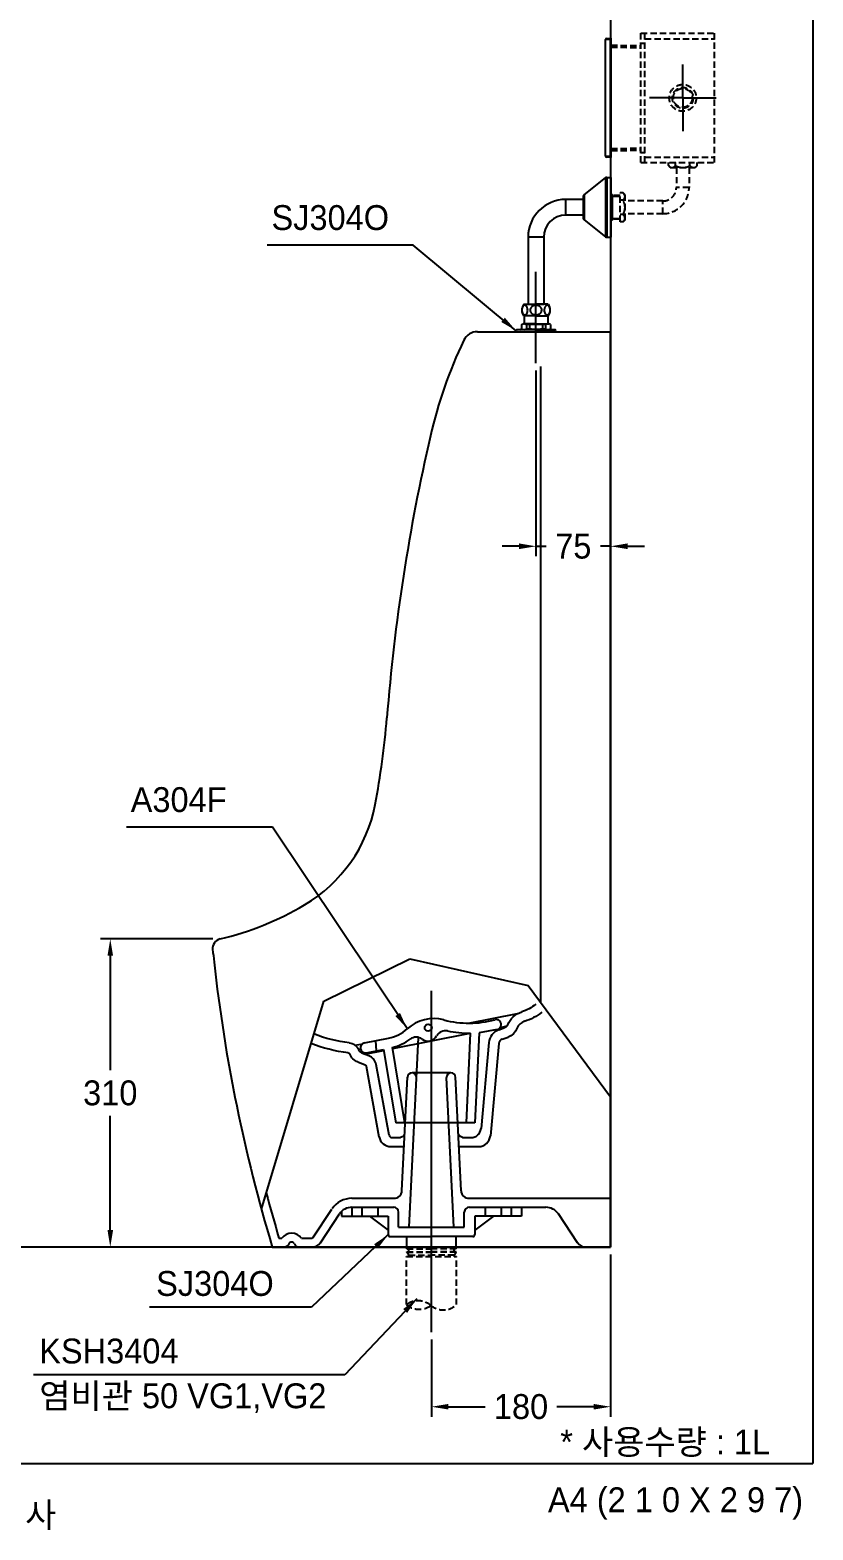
# Model space of a CAD drawing. Header units: millimetres. Extents: x 0 to 3700, y -67 to 2530.
# Drawn here: x 2913 to 3700, y -67 to 1441 of the extents above; entities that cross this region are included whole.
import ezdxf
from ezdxf.enums import TextEntityAlignment as Align
from ezdxf.lldxf.tags import DXFTag

# ---------------------------------------------------------------- set-up
doc = ezdxf.new("R2010")
doc.units = ezdxf.units.MM
doc.linetypes.add('DASHED2', pattern=[9.525, 6.35, -3.175])
for name, color, linetype in [('TEXT', 7, 'Continuous'), ('내부선 및 부속', 4, 'Continuous'), ('도각라인', 255, 'Continuous'), ('외형선', 3, 'Continuous'), ('점선', 6, 'DASHED2'), ('중심선', 1, 'DASHED'), ('치수선', 7, 'Continuous')]:
    doc.layers.add(name, color=color, linetype=linetype)
doc.styles.add('____', font='')
doc.styles.add('타이틀', font='H2GTRM.TTF', dxfattribs={"height": 25})
doc.styles.get('____').set_extended_font_data('굴림')
tags = doc.linetypes.add('DASHDOT', pattern=[70, 31, -13, 13, -13]).pattern_tags.tags
tags[10:11] = [DXFTag(74, 4), DXFTag(75, 0), DXFTag(340, '0'), DXFTag(46, 0.0), DXFTag(50, 0.0), DXFTag(44, 0.0), DXFTag(45, 0.0)]
tags[8:9] = [DXFTag(74, 4), DXFTag(75, 0), DXFTag(340, '0'), DXFTag(46, 0.0), DXFTag(50, 0.0), DXFTag(44, 0.0), DXFTag(45, 0.0)]
tags[6:7] = [DXFTag(74, 4), DXFTag(75, 0), DXFTag(340, '0'), DXFTag(46, 0.0), DXFTag(50, 0.0), DXFTag(44, 0.0), DXFTag(45, 0.0)]
tags[4:5] = [DXFTag(74, 4), DXFTag(75, 0), DXFTag(340, '0'), DXFTag(46, 0.0), DXFTag(50, 0.0), DXFTag(44, 0.0), DXFTag(45, 0.0)]
tags = doc.linetypes.add('DASHED', pattern=[25.72, 12.86, -12.86]).pattern_tags.tags
tags[6:7] = [DXFTag(74, 4), DXFTag(75, 0), DXFTag(340, '0'), DXFTag(46, 0.0), DXFTag(50, 0.0), DXFTag(44, 0.0), DXFTag(45, 0.0)]
tags[4:5] = [DXFTag(74, 4), DXFTag(75, 0), DXFTag(340, '0'), DXFTag(46, 0.0), DXFTag(50, 0.0), DXFTag(44, 0.0), DXFTag(45, 0.0)]
doc.dimstyles.new('MSADIM', dxfattribs={"dimtxt": 33, "dimasz": 17, "dimexe": 10, "dimexo": 7.5, "dimgap": 10, "dimtad": 0, "dimtih": 1, "dimtoh": 1, "dimdec": 0, "dimzin": 1, "dimdsep": 46, "dimtxsty": '____', "dimcen": 11.25, "dimadec": 0, "dimazin": 0, "dimtfac": 1, "dimtdec": 0, "dimtix": 1, "dimtmove": 0, "dimatfit": 3, "dimfxl": 0, "dimtolj": 1, "dimtzin": 1, "dimarcsym": 0})

# ---------------------------------------------------------------- blocks, each defined once
blk = doc.blocks.new('*D17')
at = {"layer": '치수선', "color": 0, "linetype": 'Continuous', "lineweight": -2}
for p, q in [((3096.8, 527.2), (2983.8, 527.2)), ((2993.8, 510.2), (2993.8, 395.2)), ((2993.8, 234.5), (2993.8, 349.5)), ((3149.1, 217.5), (2983.8, 217.5))]:
    blk.add_line(p, q, dxfattribs=at)
at = {"layer": '치수선', "color": 0, "linetype": 'Continuous'}
for points in [[(2991, 510.2), (2996.6, 510.2), (2993.8, 527.2)], [(2991, 234.5), (2996.6, 234.5), (2993.8, 217.5)]]:
    blk.add_solid(points, dxfattribs=at)
at = {"layer": '치수선', "color": 0, "linetype": 'Continuous', "insert": (2993.8, 372.3), "char_height": 25, "attachment_point": 5, "style": '____'}
blk.add_mtext('\\A1;310', dxfattribs=at)
blk = doc.blocks.new('*D18')
at = {"layer": '치수선', "color": 0, "linetype": 'Continuous', "lineweight": -2}
for p, q in [((3496.6, 210), (3496.6, 47)), ((3316.6, 124.6), (3316.6, 47)), ((3333.6, 57), (3370.7, 57)), ((3479.6, 57), (3442.5, 57))]:
    blk.add_line(p, q, dxfattribs=at)
at = {"layer": '치수선', "color": 0, "linetype": 'Continuous'}
for points in [[(3333.6, 59.8), (3333.6, 54.2), (3316.6, 57)], [(3479.6, 59.8), (3479.6, 54.2), (3496.6, 57)]]:
    blk.add_solid(points, dxfattribs=at)
at = {"layer": '치수선', "color": 0, "linetype": 'Continuous', "insert": (3406.6, 57), "char_height": 25, "attachment_point": 5, "style": '____'}
blk.add_mtext('\\A1;180', dxfattribs=at)
blk = doc.blocks.new('*D12')
at = {"layer": '치수선', "color": 0, "linetype": 'Continuous', "lineweight": -2}
for p, q in [((3421.6, 1098.4), (3421.6, 911.8)), ((3496.6, 1060.4), (3496.6, 911.8)), ((3404.6, 921.8), (3387.6, 921.8)), ((3421.6, 921.8), (3431.8, 921.8)), ((3496.6, 921.8), (3486.5, 921.8)), ((3513.6, 921.8), (3530.6, 921.8))]:
    blk.add_line(p, q, dxfattribs=at)
at = {"layer": '치수선', "color": 0, "linetype": 'Continuous'}
for points in [[(3404.6, 924.7), (3404.6, 919), (3421.6, 921.8)], [(3513.6, 924.7), (3513.6, 919), (3496.6, 921.8)]]:
    blk.add_solid(points, dxfattribs=at)
at = {"layer": '치수선', "color": 0, "linetype": 'Continuous', "insert": (3459.1, 921.8), "char_height": 25, "attachment_point": 5, "style": '____'}
blk.add_mtext('\\A1;75', dxfattribs=at)

msp = doc.modelspace()

# ---------------------------------------------------------------- linework, layer by layer
at = {"layer": '내부선 및 부속', "linetype": 'Continuous'}
for p, q in [((3492.5, 1432.1), (3497.1, 1432.5)), ((3496.5, 1432.4), (3496.6, 1431.4)), ((3497.1, 1312.5), (3497.1, 1432.5)), ((3491.6, 1431.1), (3496.6, 1431.4)), ((3491.6, 1313.9), (3491.6, 1431.1)), ((3496.6, 1431.4), (3497.1, 1431.5)), ((3496.6, 1313.5), (3496.6, 1431.4)), ((3496.6, 1313.5), (3491.6, 1313.9)), ((3497.1, 1312.5), (3492.5, 1312.9)), ((3496.5, 1312.5), (3496.6, 1313.5)), ((3497.1, 1313.5), (3496.6, 1313.5)), ((3469.9, 1275.1), (3491.6, 1292)), ((3491.6, 1292), (3491.6, 1232.9)), ((3492.8, 1292.5), (3492.8, 1232.5)), ((3492.8, 1292.5), (3497.1, 1292.5)), ((3497.1, 1232.5), (3497.1, 1292.5)), ((3451.6, 1254.6), (3451.6, 1270.4)), ((3469.1, 1270.4), (3451.6, 1270.4)), ((3469.1, 1273.5), (3469.1, 1251.4)), ((3469.9, 1275.1), (3469.9, 1249.9)), ((3497.1, 1275.5), (3498.6, 1275.5)), ((3497.4, 1274), (3497.1, 1274)), ((3497.4, 1275.5), (3497.4, 1274)), ((3498.6, 1249.5), (3498.6, 1275.5)), ((3469.1, 1254.6), (3451.6, 1254.6)), ((3497.4, 1263.9), (3497.1, 1263.9)), ((3497.4, 1261), (3497.1, 1261)), ((3497.4, 1263.9), (3497.4, 1261)), ((3469.9, 1249.9), (3491.6, 1232.9)), ((3497.4, 1250.9), (3497.1, 1250.9)), ((3498.6, 1249.5), (3497.1, 1249.5)), ((3497.4, 1250.9), (3497.4, 1249.5)), ((3413.7, 1232.5), (3413.7, 1165)), ((3429.5, 1232.5), (3413.7, 1232.5)), ((3429.5, 1232.5), (3429.5, 1165)), ((3492.8, 1232.5), (3497.1, 1232.5)), ((3407.7, 1161.2), (3407.6, 1160.9)), ((3407.6, 1160.9), (3407.6, 1160.7)), ((3407.8, 1161.4), (3407.7, 1161.2)), ((3407.9, 1161.8), (3407.8, 1161.6)), ((3407.8, 1161.6), (3407.8, 1161.4)), ((3408, 1162), (3407.9, 1161.9)), ((3407.9, 1161.9), (3407.9, 1161.8)), ((3408.1, 1162.2), (3408, 1162)), ((3408.2, 1162.4), (3408.1, 1162.3)), ((3408.1, 1162.3), (3408.1, 1162.2)), ((3408.3, 1162.5), (3408.2, 1162.4)), ((3408.4, 1162.8), (3408.3, 1162.7)), ((3408.3, 1162.7), (3408.3, 1162.5)), ((3408.5, 1162.9), (3408.4, 1162.8)), ((3408.6, 1163), (3408.5, 1162.9)), ((3408.7, 1163.2), (3408.6, 1163.1)), ((3408.6, 1163.1), (3408.6, 1163)), ((3408.8, 1163.3), (3408.7, 1163.2)), ((3408.9, 1163.4), (3408.8, 1163.3)), ((3409, 1163.5), (3408.9, 1163.4)), ((3409.1, 1163.5), (3409, 1163.5)), ((3409.2, 1163.6), (3409.1, 1163.5)), ((3409.2, 1165), (3421.6, 1165)), ((3409.3, 1163.7), (3409.2, 1163.6)), ((3409.4, 1163.7), (3409.3, 1163.7)), ((3409.5, 1163.8), (3409.4, 1163.7)), ((3409.6, 1163.8), (3409.5, 1163.8)), ((3409.7, 1163.9), (3409.6, 1163.9)), ((3409.6, 1163.9), (3409.6, 1163.8)), ((3410, 1164), (3409.7, 1163.9)), ((3410.2, 1164), (3410, 1164)), ((3410.4, 1164), (3410.2, 1164)), ((3410.5, 1164), (3410.4, 1164)), ((3410.7, 1164), (3410.5, 1164)), ((3410.9, 1163.9), (3410.7, 1164)), ((3411, 1163.9), (3410.9, 1163.9)), ((3411.1, 1163.9), (3411, 1163.9)), ((3411.2, 1163.8), (3411.1, 1163.9)), ((3411.3, 1163.8), (3411.2, 1163.8)), ((3411.4, 1163.7), (3411.3, 1163.8)), ((3411.5, 1163.6), (3411.4, 1163.7)), ((3411.6, 1163.6), (3411.5, 1163.6)), ((3411.7, 1163.5), (3411.6, 1163.6)), ((3411.8, 1163.4), (3411.7, 1163.5)), ((3411.9, 1163.3), (3411.8, 1163.4)), ((3412, 1163.2), (3411.9, 1163.3)), ((3412, 1163.1), (3412, 1163.2)), ((3412.1, 1163), (3412, 1163.1)), ((3412.2, 1162.9), (3412.1, 1163)), ((3412.3, 1162.8), (3412.2, 1162.9)), ((3412.4, 1162.7), (3412.3, 1162.8)), ((3412.4, 1162.6), (3412.4, 1162.7)), ((3412.5, 1162.5), (3412.4, 1162.6)), ((3412.6, 1162.4), (3412.5, 1162.5)), ((3412.6, 1162.2), (3412.6, 1162.4)), ((3412.7, 1162.1), (3412.6, 1162.2)), ((3412.8, 1162), (3412.7, 1162.1)), ((3412.8, 1161.8), (3412.8, 1162)), ((3412.9, 1161.7), (3412.8, 1161.8)), ((3412.9, 1161.5), (3412.9, 1161.7)), ((3413, 1161.3), (3412.9, 1161.5)), ((3413, 1161.1), (3413, 1161.3)), ((3413.1, 1160.9), (3413, 1161.1)), ((3413.7, 1165), (3429.5, 1165)), ((3416.3, 1161.2), (3416.2, 1160.9)), ((3416.6, 1161.6), (3416.3, 1161.2)), ((3416.8, 1161.9), (3416.6, 1161.6)), ((3417, 1162.2), (3416.8, 1161.9)), ((3417.4, 1162.5), (3417, 1162.2)), ((3417.6, 1162.7), (3417.4, 1162.5)), ((3418, 1163), (3417.6, 1162.7)), ((3418.4, 1163.2), (3418, 1163)), ((3418.8, 1163.4), (3418.4, 1163.2)), ((3419.2, 1163.6), (3418.8, 1163.4)), ((3419.8, 1163.8), (3419.2, 1163.6)), ((3434, 1165), (3421.6, 1165)), ((3424, 1163.6), (3423.4, 1163.8)), ((3424.4, 1163.4), (3424, 1163.6)), ((3424.9, 1163.2), (3424.4, 1163.4)), ((3425.2, 1163), (3424.9, 1163.2)), ((3425.6, 1162.7), (3425.2, 1163)), ((3425.9, 1162.5), (3425.6, 1162.7)), ((3426.2, 1162.2), (3425.9, 1162.5)), ((3426.5, 1161.9), (3426.2, 1162.2)), ((3426.7, 1161.6), (3426.5, 1161.9)), ((3426.9, 1161.2), (3426.7, 1161.6)), ((3427.1, 1160.9), (3426.9, 1161.2)), ((3430.2, 1161.1), (3430.1, 1160.9)), ((3430.3, 1161.3), (3430.2, 1161.1)), ((3430.4, 1161.7), (3430.3, 1161.5)), ((3430.3, 1161.5), (3430.3, 1161.3)), ((3430.5, 1162), (3430.4, 1161.8)), ((3430.4, 1161.8), (3430.4, 1161.7)), ((3430.6, 1162.2), (3430.5, 1162.1)), ((3430.5, 1162.1), (3430.5, 1162)), ((3430.7, 1162.4), (3430.6, 1162.2)), ((3430.8, 1162.6), (3430.7, 1162.5)), ((3430.7, 1162.5), (3430.7, 1162.4)), ((3430.9, 1162.7), (3430.8, 1162.6)), ((3431, 1162.8), (3430.9, 1162.7)), ((3431.1, 1163), (3431, 1162.9)), ((3431, 1162.9), (3431, 1162.8)), ((3431.2, 1163.1), (3431.1, 1163)), ((3431.3, 1163.2), (3431.2, 1163.1)), ((3431.4, 1163.3), (3431.3, 1163.2)), ((3431.5, 1163.4), (3431.4, 1163.3)), ((3431.6, 1163.6), (3431.5, 1163.5)), ((3431.5, 1163.5), (3431.5, 1163.4)), ((3431.7, 1163.6), (3431.6, 1163.6)), ((3431.8, 1163.7), (3431.7, 1163.6)), ((3431.9, 1163.8), (3431.8, 1163.7)), ((3432, 1163.8), (3431.9, 1163.8)), ((3432.1, 1163.9), (3432, 1163.8)), ((3432.2, 1163.9), (3432.1, 1163.9)), ((3432.3, 1163.9), (3432.2, 1163.9)), ((3432.5, 1164), (3432.3, 1163.9)), ((3432.7, 1164), (3432.5, 1164)), ((3432.9, 1164), (3432.7, 1164)), ((3433, 1164), (3432.9, 1164)), ((3433.2, 1164), (3433, 1164)), ((3433.5, 1163.9), (3433.2, 1164)), ((3433.6, 1163.9), (3433.5, 1163.9)), ((3433.7, 1163.8), (3433.6, 1163.9)), ((3433.8, 1163.8), (3433.7, 1163.8)), ((3433.9, 1163.7), (3433.8, 1163.8)), ((3434, 1163.7), (3433.9, 1163.7)), ((3434.1, 1163.6), (3434, 1163.7)), ((3434.2, 1163.5), (3434.1, 1163.6)), ((3434.3, 1163.4), (3434.2, 1163.5)), ((3434.2, 1163.5), (3434.2, 1163.5)), ((3434.4, 1163.3), (3434.3, 1163.4)), ((3434.5, 1163.2), (3434.4, 1163.3)), ((3434.6, 1163.1), (3434.5, 1163.2)), ((3434.7, 1163), (3434.6, 1163.1)), ((3434.8, 1162.9), (3434.7, 1163)), ((3434.8, 1162.8), (3434.8, 1162.9)), ((3434.9, 1162.7), (3434.8, 1162.8)), ((3435, 1162.5), (3434.9, 1162.7)), ((3435, 1162.4), (3435, 1162.5)), ((3435.1, 1162.3), (3435, 1162.4)), ((3435.2, 1162.2), (3435.1, 1162.3)), ((3435.2, 1162), (3435.2, 1162.2)), ((3435.3, 1161.9), (3435.2, 1162)), ((3435.4, 1161.8), (3435.3, 1161.9)), ((3435.4, 1161.6), (3435.4, 1161.8)), ((3435.5, 1161.4), (3435.4, 1161.6)), ((3435.5, 1161.2), (3435.5, 1161.4)), ((3435.6, 1160.9), (3435.5, 1161.2)), ((3435.7, 1160.7), (3435.6, 1160.9)), ((3407.5, 1160), (3407.4, 1159.2)), ((3407.4, 1159.2), (3407.5, 1158.2)), ((3407.6, 1160.7), (3407.5, 1160.4)), ((3407.5, 1160.4), (3407.5, 1160)), ((3407.5, 1158.2), (3407.6, 1157.9)), ((3407.6, 1157.9), (3407.6, 1157.6)), ((3407.6, 1157.6), (3407.7, 1157.3)), ((3407.7, 1157.3), (3407.7, 1157.1)), ((3407.7, 1157.1), (3407.8, 1156.9)), ((3407.8, 1156.9), (3407.9, 1156.7)), ((3407.9, 1156.7), (3407.9, 1156.6)), ((3407.9, 1156.6), (3408, 1156.4)), ((3408, 1156.4), (3408, 1156.3)), ((3408, 1156.3), (3408.1, 1156.2)), ((3408.1, 1156.2), (3408.2, 1156)), ((3408.2, 1156), (3408.2, 1155.9)), ((3408.2, 1155.9), (3408.3, 1155.8)), ((3408.3, 1155.8), (3408.4, 1155.7)), ((3408.4, 1155.7), (3408.4, 1155.6)), ((3408.4, 1155.6), (3408.5, 1155.5)), ((3408.5, 1155.5), (3408.6, 1155.4)), ((3408.6, 1155.4), (3408.7, 1155.3)), ((3408.7, 1155.3), (3408.8, 1155.2)), ((3408.8, 1155.2), (3408.9, 1155.1)), ((3408.9, 1155.1), (3408.9, 1155)), ((3408.9, 1155), (3409, 1154.9)), ((3409, 1154.9), (3409.1, 1154.8)), ((3409.1, 1154.8), (3409.2, 1154.8)), ((3409.2, 1154.8), (3409.3, 1154.7)), ((3409.3, 1154.7), (3409.4, 1154.6)), ((3413.1, 1153.5), (3409.3, 1153.5)), ((3409.4, 1154.6), (3409.5, 1154.6)), ((3409.5, 1154.6), (3409.6, 1154.6)), ((3409.6, 1154.6), (3409.7, 1154.5)), ((3409.6, 1153.5), (3409.6, 1145.4)), ((3409.7, 1154.5), (3409.8, 1154.5)), ((3409.8, 1154.5), (3410, 1154.4)), ((3410, 1154.4), (3410.2, 1154.4)), ((3410.2, 1154.4), (3410.4, 1154.4)), ((3410.4, 1154.4), (3410.5, 1154.4)), ((3410.5, 1154.4), (3410.7, 1154.4)), ((3410.7, 1154.4), (3411, 1154.5)), ((3411, 1154.5), (3411.1, 1154.5)), ((3411.1, 1154.5), (3411.2, 1154.6)), ((3411.2, 1154.6), (3411.3, 1154.6)), ((3411.3, 1154.6), (3411.4, 1154.7)), ((3411.4, 1154.7), (3411.5, 1154.7)), ((3411.5, 1154.7), (3411.6, 1154.8)), ((3411.6, 1154.9), (3411.7, 1155)), ((3411.6, 1154.8), (3411.6, 1154.9)), ((3411.7, 1155), (3411.8, 1155)), ((3411.8, 1155), (3411.9, 1155.1)), ((3411.9, 1155.1), (3412, 1155.2)), ((3412, 1155.2), (3412.1, 1155.3)), ((3412.1, 1155.3), (3412.2, 1155.4)), ((3413.2, 1160.5), (3413.1, 1160.9)), ((3421.6, 1153.5), (3413.1, 1153.5)), ((3413.2, 1160.2), (3413.2, 1160.5)), ((3413.3, 1159.2), (3413.2, 1160.2)), ((3415.8, 1159), (3415.9, 1158.2)), ((3415.9, 1158.2), (3416.1, 1157.6)), ((3416.1, 1157.6), (3416.2, 1157.3)), ((3416.2, 1157.3), (3416.5, 1156.9)), ((3416.5, 1156.9), (3416.7, 1156.6)), ((3416.7, 1156.6), (3416.9, 1156.4)), ((3416.9, 1156.4), (3417.2, 1156)), ((3417.2, 1156), (3417.5, 1155.8)), ((3417.5, 1155.8), (3417.8, 1155.6)), ((3417.8, 1155.6), (3418.1, 1155.4)), ((3421.6, 1153.5), (3430.1, 1153.5)), ((3425.1, 1155.4), (3425.4, 1155.6)), ((3425.4, 1155.6), (3425.7, 1155.8)), ((3425.7, 1155.8), (3426, 1156)), ((3426, 1156), (3426.3, 1156.4)), ((3426.3, 1156.4), (3426.6, 1156.6)), ((3426.6, 1156.6), (3426.8, 1156.9)), ((3426.8, 1156.9), (3427, 1157.3)), ((3427, 1157.3), (3427.1, 1157.6)), ((3427.1, 1157.6), (3427.3, 1158.2)), ((3427.3, 1158.2), (3427.4, 1159)), ((3430.1, 1160.5), (3430, 1160.2)), ((3430, 1160.2), (3430, 1159.2)), ((3430.1, 1160.9), (3430.1, 1160.5)), ((3430.1, 1153.5), (3434, 1153.5)), ((3431.1, 1155.4), (3431.2, 1155.3)), ((3431.2, 1155.3), (3431.2, 1155.2)), ((3431.2, 1155.2), (3431.3, 1155.1)), ((3431.3, 1155.1), (3431.4, 1155)), ((3431.4, 1155), (3431.5, 1155)), ((3431.5, 1155), (3431.6, 1154.9)), ((3431.6, 1154.9), (3431.7, 1154.8)), ((3431.7, 1154.8), (3431.8, 1154.7)), ((3431.8, 1154.7), (3431.9, 1154.7)), ((3431.9, 1154.7), (3432, 1154.6)), ((3432, 1154.6), (3432.1, 1154.6)), ((3432.1, 1154.6), (3432.2, 1154.5)), ((3432.2, 1154.5), (3432.3, 1154.5)), ((3432.3, 1154.5), (3432.5, 1154.4)), ((3432.5, 1154.4), (3432.7, 1154.4)), ((3432.7, 1154.4), (3432.9, 1154.4)), ((3432.9, 1154.4), (3433, 1154.4)), ((3433, 1154.4), (3433.2, 1154.4)), ((3433.2, 1154.4), (3433.4, 1154.5)), ((3433.4, 1154.5), (3433.5, 1154.5)), ((3433.5, 1154.5), (3433.6, 1154.6)), ((3433.6, 1154.6), (3433.7, 1154.6)), ((3433.6, 1153.5), (3433.6, 1145.4)), ((3433.7, 1154.6), (3433.8, 1154.6)), ((3433.8, 1154.6), (3433.9, 1154.7)), ((3433.9, 1154.7), (3434, 1154.8)), ((3434, 1154.8), (3434.1, 1154.8)), ((3434.1, 1154.8), (3434.2, 1154.9)), ((3434.2, 1154.9), (3434.3, 1155)), ((3434.3, 1155), (3434.4, 1155.1)), ((3434.4, 1155.1), (3434.5, 1155.2)), ((3434.5, 1155.2), (3434.6, 1155.3)), ((3434.6, 1155.4), (3434.7, 1155.5)), ((3434.6, 1155.3), (3434.6, 1155.4)), ((3434.7, 1155.5), (3434.8, 1155.6)), ((3434.8, 1155.6), (3434.9, 1155.7)), ((3434.9, 1155.8), (3435, 1155.9)), ((3434.9, 1155.7), (3434.9, 1155.8)), ((3435, 1155.9), (3435.1, 1156)), ((3435.1, 1156.2), (3435.2, 1156.3)), ((3435.1, 1156), (3435.1, 1156.2)), ((3435.2, 1156.3), (3435.3, 1156.4)), ((3435.3, 1156.6), (3435.4, 1156.7)), ((3435.3, 1156.4), (3435.3, 1156.6)), ((3435.4, 1156.9), (3435.5, 1157.1)), ((3435.4, 1156.7), (3435.4, 1156.9)), ((3435.5, 1157.1), (3435.6, 1157.3)), ((3435.6, 1157.6), (3435.7, 1157.9)), ((3435.6, 1157.3), (3435.6, 1157.6)), ((3435.7, 1160.4), (3435.7, 1160.7)), ((3435.7, 1160), (3435.7, 1160.4)), ((3435.8, 1159.2), (3435.7, 1160)), ((3435.7, 1158.2), (3435.8, 1159.2)), ((3435.7, 1157.9), (3435.7, 1158.2)), ((3440.6, 1139.5), (3402.6, 1139.5)), ((3402.6, 1137.5), (3421.6, 1137.5)), ((3403.6, 1137.5), (3439.6, 1137.5)), ((3406.1, 1139.5), (3406.2, 1139.5)), ((3407.1, 1144.6), (3408.6, 1145.5)), ((3407.1, 1144.6), (3407.1, 1140.5)), ((3421.6, 1145.5), (3408.6, 1145.5)), ((3412.1, 1144.5), (3412.1, 1142.5)), ((3412.1, 1142.5), (3412.1, 1140.5)), ((3415.1, 1144.5), (3415.1, 1142.5)), ((3415.1, 1142.5), (3415.1, 1140.5)), ((3421.6, 1145.5), (3434.6, 1145.5)), ((3440.6, 1137.5), (3421.6, 1137.5)), ((3428.1, 1144.5), (3428.1, 1142.5)), ((3428.1, 1142.5), (3428.1, 1140.5)), ((3431.1, 1144.5), (3431.1, 1142.5)), ((3431.1, 1142.5), (3431.1, 1140.5)), ((3436.1, 1144.6), (3434.6, 1145.5)), ((3436.1, 1144.6), (3436.1, 1140.5)), ((3437, 1139.5), (3437.1, 1139.5)), ((3426.6, 462.8), (3426.6, 1102.5)), ((3208.3, 464.6), (3294.7, 507.3)), ((3294.7, 507.3), (3413.7, 480.3)), ((3413.7, 480.3), (3496.6, 368.5)), ((3145.6, 255.6), (3208.3, 464.6)), ((3353.8, 442.5), (3402.9, 452.1)), ((3384.2, 435.8), (3390.2, 438)), ((3385.8, 438.3), (3392.5, 439.7)), ((3249.2, 422.6), (3273.4, 427.4)), ((3261.3, 414.8), (3260.8, 424.9)), ((3277.6, 417), (3355.6, 432.4)), ((3294.1, 237.5), (3303.5, 428.1)), ((3355.6, 432.5), (3351.3, 342.5)), ((3364.6, 432.9), (3360.3, 342.5)), ((3382.6, 436.2), (3364.6, 432.9)), ((3374.3, 423), (3366.4, 336.5)), ((3384.2, 422.1), (3375.8, 329.4)), ((3387.5, 426.4), (3393.6, 428.5)), ((3239.7, 420.4), (3247.5, 421.9)), ((3246.3, 412.8), (3253.7, 409.9)), ((3249.6, 411.5), (3268.4, 415.2)), ((3251.2, 412.8), (3268.3, 416.2)), ((3268.3, 416.2), (3280.6, 342.5)), ((3277.2, 418), (3289.6, 342.5)), ((3242.6, 403.5), (3250, 400.6)), ((3264.1, 328.1), (3251.2, 399.1)), ((3273.9, 329.9), (3261.1, 400.9)), ((3335.7, 392.5), (3297.5, 392.5)), ((3286.9, 274.1), (3292.6, 388.5)), ((3339.1, 237.5), (3331.7, 388)), ((3346.3, 274.1), (3340.7, 388.5)), ((3360.3, 342.5), (3280.6, 342.5)), ((3275.8, 318.5), (3289.1, 318.5)), ((3276.9, 327.5), (3285.5, 327.5)), ((3288.1, 328.7), (3285.5, 327.5)), ((3344.1, 318.5), (3363.8, 318.5)), ((3347.7, 327.5), (3345.1, 328.8)), ((3347.7, 327.5), (3356.4, 327.5)), ((3236.6, 266.5), (3278.9, 266.5)), ((3236.6, 257.5), (3278.6, 257.5)), ((3236.6, 257.5), (3236.6, 248.5)), ((3246.6, 257.5), (3246.6, 248.5)), ((3262.6, 257.5), (3262.6, 248.5)), ((3354.3, 266.5), (3496.6, 266.5)), ((3354.3, 257.5), (3354.6, 257.5)), ((3354.6, 257.5), (3431.6, 257.5)), ((3370.6, 257.5), (3370.6, 248.5)), ((3386.6, 257.5), (3386.6, 248.5)), ((3396.6, 257.5), (3396.6, 248.5)), ((3407.1, 257.5), (3407.1, 248.5)), ((3197.5, 226.9), (3216.6, 255.7)), ((3204.9, 221.9), (3224.1, 250.8)), ((3226.1, 253.2), (3226.1, 248.5)), ((3226.1, 248.5), (3273.1, 248.5)), ((3254.2, 248.5), (3273.1, 234.6)), ((3273.1, 248.5), (3273.1, 230)), ((3283.6, 237.5), (3283.6, 252.5)), ((3349.6, 237.5), (3349.6, 252.5)), ((3349.6, 237.5), (3349.6, 252.5)), ((3360.1, 248.5), (3360.1, 230)), ((3379, 248.5), (3360.1, 234.6)), ((3407.1, 248.5), (3360.1, 248.5)), ((3463.3, 221.9), (3444.1, 250.8)), ((3163.3, 226.5), (3166.3, 226.5)), ((3185.8, 226.5), (3196.6, 226.5)), ((3275.1, 228), (3316.6, 228)), ((3283.6, 237.5), (3349.6, 237.5)), ((3290.3, 237.5), (3342.9, 237.5)), ((3291.9, 217.5), (3291.9, 228)), ((3358.1, 228), (3316.6, 228)), ((3341.4, 217.5), (3341.4, 228))]:
    msp.add_line(p, q, dxfattribs=at)
at = {"layer": '내부선 및 부속', "linetype": 'Continuous', "flags": 128}
for points in [[(3393.2, 440.9, -0.230024), (3407.3, 453.9)], [(3421.4, 461.6, -0.10144), (3407.3, 453.9)], [(3427.4, 453.5, -0.098404), (3410.2, 444.3)], [(3393.2, 440.9, -0.217737), (3390.2, 438)], [(3402.5, 437.2, -0.217736), (3393.6, 428.5)], [(3232.8, 412.8, -0.068825), (3195.6, 422.2, -0.068825)], [(3233.9, 422.7, -0.070648), (3198.5, 431.8, -0.070648)], [(3233.9, 422.7, -0.270915), (3243.6, 415.5)], [(3389.5, 427.1, -0.001957), (3389.5, 427.1)], [(3232.8, 412.8, -0.270915), (3234.4, 411.6, -0.270915)], [(3242.6, 403.5, -0.199559), (3234.4, 411.6, -0.199559)], [(3246.3, 412.8, -0.199559), (3243.6, 415.5)], [(3173.3, 220.6, -0.306023), (3168.6, 217.5)], [(3178.8, 220.6, 0.306023), (3183.4, 217.5)]]:
    msp.add_lwpolyline(points, format="xyb", dxfattribs=at)
at = {"layer": '내부선 및 부속', "linetype": 'Continuous'}
msp.add_circle((3313.3, 437.9), 3.5, dxfattribs=at)
for centre, radius, start, end in [((3492.6, 1431.1), 1, 95.0006, 180.0001), ((3492.6, 1313.9), 1, 179.9999, 264.9994), ((3492.8, 1290.5), 2, 90, 128.047), ((3451.6, 1232.5), 37.9, 90, 180), ((3471.1, 1273.5), 2, 128.047, 180), ((3451.6, 1232.5), 22.1, 90, 180), ((3471.1, 1251.4), 2, 180, 231.953), ((3492.8, 1234.5), 2, 231.953, 270), ((3417.4, 1159.2), 9.98, 144.4985, 179.7412), ((3419.5, 1159.3), 3.73, 153.456, 184.8193), ((3421.2, 1159.3), 4.7, 84.3415, 106.5393), ((3422.1, 1159.3), 4.7, 73.4607, 95.6585), ((3423.7, 1159.3), 3.73, 355.1807, 26.544), ((3425.9, 1159.2), 9.98, 0.2588, 35.5015), ((3417.4, 1159.2), 9.98, 179.7412, 214.8682), ((3407.8, 1158.8), 5.48, 322.4236, 4.714), ((3421.6, 1161.3), 6.92, 239.3391, 269.8436), ((3421.6, 1161.3), 6.92, 270.1564, 300.6609), ((3435.4, 1158.8), 5.48, 175.286, 217.5764), ((3425.9, 1159.2), 9.98, 325.1318, 0.2588), ((3402.6, 1138.5), 1, 90, 180), ((3402.6, 1138.5), 1, 180, 270), ((3406.1, 1140.5), 1, 275.4232, 0), ((3409.6, 1143.1), 3.63, 226.537, 313.5656), ((3408.7, 1139), 6.43, 57.6144, 90.4948), ((3413.6, 1138.9), 5.72, 74.7919, 105.2081), ((3413.6, 1146), 5.72, 254.7919, 285.2081), ((3420.9, 1111.7), 33.2, 88.77, 100.0274), ((3420.9, 1173.2), 33.2, 259.9726, 271.23), ((3422.3, 1111.7), 33.2, 79.9726, 91.23), ((3422.3, 1173.2), 33.2, 268.77, 280.0274), ((3429.6, 1138.9), 5.72, 74.7919, 105.2081), ((3429.6, 1146), 5.72, 254.7919, 285.2081), ((3434.6, 1139), 6.43, 89.5052, 122.3856), ((3433.6, 1143.1), 3.63, 226.4344, 313.463), ((3437.1, 1140.5), 1, 180, 264.5768), ((3440.6, 1138.5), 1, 0, 90), ((3440.6, 1138.5), 1, 270, 0), ((3318.9, 407.1), 40, 75.308, 131.884), ((3354.5, 542.5), 100, 255.308, 284.9992), ((3381.6, 441.1), 5, 280.6725, 104.9992), ((3413.7, 432.9), 12, 106.8547, 158.6709), ((3250.2, 417.7), 5, 101.2922, 281.2922), ((3265.5, 466.7), 40, 281.2922, 311.884), ((3265.5, 466.7), 50, 283.4786, 306.4212), ((3301.2, 418.4), 10, 53.6822, 126.4212), ((3313, 434.5), 10, 233.6822, 331.4117), ((3330.6, 424.9), 10, 78.5179, 151.4117), ((3354.5, 542.5), 110, 258.5179, 270.592), ((3389.2, 421.7), 15, 109.5367, 174.8056), ((3389.2, 421.7), 5, 109.5367, 174.8056), ((3249.2, 398.7), 12, 10.261, 68.1774), ((3249.2, 398.7), 2, 10.261, 68.1774), ((3297.1, 388), 4.5, 359.1449, 179.1449), ((3336.2, 388), 4.5, 0.8551, 180.8551), ((3356.4, 337.5), 10, 270, 354.8056), ((3275.8, 330.5), 12, 190.261, 270), ((3276.9, 330.5), 3, 190.261, 270), ((3286.7, 331.4), 3, 296.5651, 357.1734), ((3346.5, 331.4), 3, 182.8266, 243.4349), ((3363.8, 330.5), 12, 270, 354.8056), ((4693.3, 680.8), 1596, 194.8429, 196.5405), ((3278.9, 274.5), 8, 270, 357.1734), ((3354.3, 274.5), 8, 182.8266, 270), ((3236.6, 242.5), 24, 90, 146.3736), ((3236.6, 242.5), 15, 90, 146.3736), ((3278.6, 252.5), 5, 0, 90), ((3354.6, 252.5), 5, 90, 180), ((3431.6, 242.5), 15, 33.6264, 90), ((3176, 219.5), 12, 35.6413, 144.3587), ((3275.1, 230), 2, 180, 270), ((3358.1, 230), 2, 270, 0), ((3176, 219.5), 2.98, 21.9387, 158.0612), ((3196.6, 227.5), 10, 270, 326.3736), ((3471.6, 227.5), 10, 213.6264, 270)]:
    msp.add_arc(centre, radius, start, end, dxfattribs=at)
for points, knots in [([(3498.6, 1269), (3498.6, 1269.8), (3498.4, 1271.6), (3497.7, 1273.2), (3497.4, 1274)], [0, 0, 0, 0, 0.496546, 1, 1, 1, 1]), ([(3497.4, 1263.9), (3497.7, 1264.7), (3498.4, 1266.3), (3498.6, 1268.1), (3498.6, 1269)], [0, 0, 0, 0, 0.503432, 1, 1, 1, 1]), ([(3498.6, 1256), (3498.6, 1256.8), (3498.4, 1258.6), (3497.7, 1260.2), (3497.4, 1261)], [0, 0, 0, 0, 0.496546, 1, 1, 1, 1]), ([(3497.4, 1250.9), (3497.7, 1251.7), (3498.4, 1253.3), (3498.6, 1255.1), (3498.6, 1256)], [0, 0, 0, 0, 0.503432, 1, 1, 1, 1])]:
    msp.add_open_spline(points, degree=3, knots=knots, dxfattribs=at)
at = {"layer": '도각라인', "color": 7}
for p in [(3700, 2530), (1900, 0)]:
    msp.add_line(p, (3700, 0), dxfattribs=at)
at = {"layer": '외형선', "linetype": 'Continuous'}
for p, q in [((3496.6, 1607.4), (3496.6, 217.5)), ((3496.6, 217.5), (2072, 217.5))]:
    msp.add_line(p, q, dxfattribs=at)
at = {"layer": '외형선'}
for p, q in [((3362.7, 1137.5), (3496.6, 1137.5)), ((3496.6, 217.5), (3496.6, 1137.5)), ((3156.6, 217.5), (3496.6, 217.5))]:
    msp.add_line(p, q, dxfattribs=at)
for centre, radius, start, end in [((3362.7, 1122.5), 15, 90, 154.5249), ((3773.4, 926.7), 470, 154.5249, 166.9691), ((5200.7, 596.4), 1935, 166.9691, 175.4678), ((2479.2, 812.1), 795, 349.1299, 355.4678), ((3112.7, 690.5), 150, 300.6154, 349.1299), ((3033.7, 823.9), 305, 283.3776, 300.6154), ((3106.6, 517.5), 10, 103.3776, 186.2926), ((22996.1, 2710.7), 20020, 186.29101, 186.32843), ((4693.3, 680.8), 1605, 186.3284, 196.7803), ((3196.6, 227.5), 1, 270, 326.3736)]:
    msp.add_arc(centre, radius, start, end, dxfattribs=at)
at = {"layer": '점선'}
for p, q in [((3527.1, 1307.5), (3527.1, 1437.5)), ((3527.1, 1437.5), (3601.1, 1437.5)), ((3531.1, 1307.5), (3531.1, 1437.5)), ((3601.1, 1307.5), (3601.1, 1437.5)), ((3497.1, 1425.5), (3527.1, 1424.9)), ((3497.1, 1423.5), (3527.1, 1422.9)), ((3527.1, 1427.5), (3531.1, 1427.5)), ((3531.1, 1432), (3601.1, 1432)), ((3497.1, 1321.5), (3527.1, 1322)), ((3497.1, 1319.5), (3527.1, 1320)), ((3527.1, 1317.5), (3531.1, 1317.5)), ((3531.1, 1313), (3601.1, 1313)), ((3527.1, 1307.5), (3601.1, 1307.5)), ((3554.7, 1304.4), (3554.7, 1307.5)), ((3556.6, 1302.5), (3554.7, 1304.4)), ((3556.6, 1302.5), (3581.6, 1302.5)), ((3561.9, 1304.4), (3561.9, 1307.5)), ((3562.7, 1302.5), (3562.7, 1282.5)), ((3575.5, 1302.5), (3575.5, 1282.5)), ((3576.3, 1304.4), (3576.3, 1307.5)), ((3581.6, 1302.5), (3583.6, 1304.4)), ((3583.6, 1304.4), (3583.6, 1307.5)), ((3575.5, 1282.5), (3562.7, 1282.5)), ((3506.1, 1274.5), (3498.6, 1274.5)), ((3498.6, 1273.7), (3506.1, 1273.7)), ((3509.2, 1276.9), (3506.1, 1276.9)), ((3506.1, 1248), (3506.1, 1276.9)), ((3509.2, 1269.7), (3506.1, 1269.7)), ((3511.1, 1275), (3509.2, 1276.9)), ((3511.1, 1250), (3511.1, 1275)), ((3549.1, 1268.9), (3511.1, 1268.9)), ((3549.1, 1256.1), (3549.1, 1268.9)), ((3509.2, 1255.2), (3506.1, 1255.2)), ((3549.1, 1256.1), (3511.1, 1256.1)), ((3498.6, 1251.2), (3506.1, 1251.2)), ((3506.1, 1250.5), (3498.6, 1250.5)), ((3509.2, 1248), (3506.1, 1248)), ((3511.1, 1250), (3509.2, 1248)), ((3291.9, 215.6), (3291.9, 217.5)), ((3291.9, 215.6), (3316.6, 215.6)), ((3291.9, 212.3), (3291.9, 212.8)), ((3291.9, 212.8), (3316.6, 212.8)), ((3293.8, 209.3), (3291.9, 212.3)), ((3291.9, 212.3), (3316.6, 212.3)), ((3293.8, 212.8), (3293.8, 215.6)), ((3341.4, 215.6), (3316.6, 215.6)), ((3341.4, 212.8), (3316.6, 212.8)), ((3341.4, 212.3), (3316.6, 212.3)), ((3339.5, 212.8), (3339.5, 215.6)), ((3339.5, 209.3), (3341.4, 212.3)), ((3341.4, 215.6), (3341.4, 217.5)), ((3341.4, 212.3), (3341.4, 212.8)), ((3291.6, 159.6), (3291.6, 208)), ((3291.6, 208), (3341.6, 208)), ((3293.8, 208), (3293.8, 209.3)), ((3293.8, 209.3), (3316.6, 209.3)), ((3339.5, 209.3), (3316.6, 209.3)), ((3339.5, 208), (3339.5, 209.3)), ((3341.6, 159.6), (3341.6, 208))]:
    msp.add_line(p, q, dxfattribs=at)
for radius in [13.5, 10.5, 9.5]:
    msp.add_circle((3569.1, 1372.5), radius, dxfattribs=at)
for centre, radius, start, end in [((3549.1, 1282.5), 26.4, 270, 0), ((3549.1, 1282.5), 13.6, 270, 0), ((3303.3, 144.2), 19.3, 49.3138, 127.2304), ((3304.2, 174.3), 19.4, 229.4164, 307.1277), ((3328.4, 173.4), 19.1, 229.3138, 313.9513)]:
    msp.add_arc(centre, radius, start, end, dxfattribs=at)
for points, knots in [([(3554.7, 1304.4), (3555, 1304.1), (3555.5, 1303.6), (3556.4, 1303), (3557.3, 1302.6), (3558, 1302.5), (3558.3, 1302.5)], [0, 0, 0, 0, 0.276078, 0.534137, 0.773539, 1, 1, 1, 1]), ([(3558.3, 1302.5), (3558.6, 1302.5), (3559.3, 1302.6), (3560.2, 1303), (3561.1, 1303.6), (3561.6, 1304.1), (3561.9, 1304.4)], [0, 0, 0, 0, 0.226461, 0.465863, 0.723922, 1, 1, 1, 1]), ([(3561.9, 1304.4), (3563, 1303.8), (3564.8, 1303.1), (3567.2, 1302.6), (3568.5, 1302.5), (3569.1, 1302.5)], [0, 0, 0, 0, 0.499773, 0.749892, 1, 1, 1, 1]), ([(3569.1, 1302.5), (3569.7, 1302.5), (3571, 1302.6), (3573.5, 1303.1), (3575.2, 1303.8), (3576.3, 1304.4)], [0, 0, 0, 0, 0.250108, 0.500227, 1, 1, 1, 1]), ([(3576.3, 1304.4), (3576.6, 1304.1), (3577.2, 1303.6), (3578, 1303), (3579, 1302.6), (3579.6, 1302.5), (3579.9, 1302.5)], [0, 0, 0, 0, 0.276078, 0.534137, 0.773539, 1, 1, 1, 1]), ([(3579.9, 1302.5), (3580.3, 1302.5), (3580.9, 1302.6), (3581.8, 1303), (3582.7, 1303.6), (3583.3, 1304.1), (3583.6, 1304.4)], [0, 0, 0, 0, 0.226461, 0.465863, 0.723922, 1, 1, 1, 1]), ([(3511.1, 1273.3), (3511.1, 1273.6), (3511, 1274.3), (3510.6, 1275.2), (3510, 1276.1), (3509.5, 1276.6), (3509.2, 1276.9)], [0, 0, 0, 0, 0.226461, 0.465864, 0.723923, 1, 1, 1, 1]), ([(3509.2, 1269.7), (3509.5, 1269.9), (3510, 1270.5), (3510.6, 1271.4), (3511, 1272.3), (3511.1, 1273), (3511.1, 1273.3)], [0, 0, 0, 0, 0.276078, 0.534136, 0.773539, 1, 1, 1, 1]), ([(3511.1, 1262.5), (3511.1, 1263.1), (3511, 1264.3), (3510.5, 1266.8), (3509.7, 1268.5), (3509.2, 1269.7)], [0, 0, 0, 0, 0.250108, 0.500227, 1, 1, 1, 1]), ([(3509.2, 1255.2), (3509.7, 1256.4), (3510.5, 1258.1), (3511, 1260.6), (3511.1, 1261.8), (3511.1, 1262.5)], [0, 0, 0, 0, 0.499773, 0.749892, 1, 1, 1, 1]), ([(3511.1, 1251.6), (3511.1, 1251.9), (3511, 1252.6), (3510.6, 1253.5), (3510, 1254.4), (3509.5, 1255), (3509.2, 1255.2)], [0, 0, 0, 0, 0.226461, 0.465864, 0.723923, 1, 1, 1, 1]), ([(3509.2, 1248), (3509.5, 1248.3), (3510, 1248.8), (3510.6, 1249.7), (3511, 1250.7), (3511.1, 1251.3), (3511.1, 1251.6)], [0, 0, 0, 0, 0.276078, 0.534136, 0.773539, 1, 1, 1, 1])]:
    msp.add_open_spline(points, degree=3, knots=knots, dxfattribs=at)
at = {"layer": '중심선', "linetype": 'DASHDOT'}
for p, q in [((3569.1, 1372.5), (3569.1, 1406)), ((3569.1, 1372.5), (3535.6, 1372.5)), ((3569.1, 1372.5), (3569.1, 1338.9)), ((3569.1, 1372.5), (3602.6, 1372.5)), ((3421.6, 1105.9), (3421.6, 1197.6)), ((3316.6, 132.1), (3316.6, 475))]:
    msp.add_line(p, q, dxfattribs=at)

# ---------------------------------------------------------------- texts
at = {"layer": 'TEXT', "style": '타이틀'}
for s, p in [('* 사용수량 : 1L', (3551.5, 21.6)), ('계  림  주  식  회  사', (2800, -51.7))]:
    msp.add_text(s, height=25, dxfattribs=at).set_placement(p, align=Align.MIDDLE_CENTER)
msp.add_text('A4 (2 1 0 X 2 9 7)', height=25, dxfattribs=at).set_placement((3690, -36.5), align=Align.MIDDLE_RIGHT)
at = {"layer": 'TEXT', "char_height": 25, "width": 380.447, "attachment_point": 1, "line_spacing_factor": 0.963855, "style": '타이틀'}
for s, insert in [('\\A1;SJ304O', (3155.8, 1264.7)), ('\\A1;A304F', (3014.3, 679.7)), ('\\A1;SJ304O', (3039.9, 193.4)), ('\\A1;KSH3404', (2922.4, 125.5)), ('\\A1;염비관 50 VG1,VG2', (2922.4, 80.5))]:
    msp.add_mtext(s, dxfattribs=dict(at, insert=insert))

# ---------------------------------------------------------------- dimensions: what is measured, and where the dimension line sits
at = {"layer": '치수선', "linetype": 'Continuous'}
dim = msp.add_linear_dim(base=(3496.6, 921.8), p1=(3421.6, 1105.9), p2=(3496.6, 1067.9), dimstyle='MSADIM', override={"dimtxt": 25}, dxfattribs=at)
dim.commit()
dim.dimension.update_dxf_attribs({"geometry": '*D12', "text_midpoint": (3459.1, 921.8), "dimtype": 160})
dim = msp.add_linear_dim(base=(2993.8, 527.2), p1=(3156.6, 217.5), p2=(3104.3, 527.2), angle=90, dimstyle='MSADIM', override={"dimtxt": 25}, dxfattribs=at)
dim.commit()
dim.dimension.update_dxf_attribs({"geometry": '*D17', "text_midpoint": (2993.8, 372.3)})
dim = msp.add_linear_dim(base=(3316.6, 57), p1=(3496.6, 217.5), p2=(3316.6, 132.1), dimstyle='MSADIM', override={"dimtxt": 25}, dxfattribs=at)
dim.commit()
dim.dimension.update_dxf_attribs({"geometry": '*D18', "text_midpoint": (3406.6, 57)})

# ---------------------------------------------------------------- leaders
for points in [[(3401.6, 1138.5), (3298.2, 1224.6), (3151.6, 1224.6)], [(3292.1, 437.1), (3156.7, 639.6), (3010.1, 639.6)], [(3273.2, 230), (3196.1, 157), (3033.1, 157)], [(3301.8, 165.6), (3229.5, 89), (2916.7, 89)]]:
    msp.add_leader(points, dimstyle='MSADIM', override={"dimtxt": 25}, dxfattribs=at)

doc.saveas('drawing.dxf')
